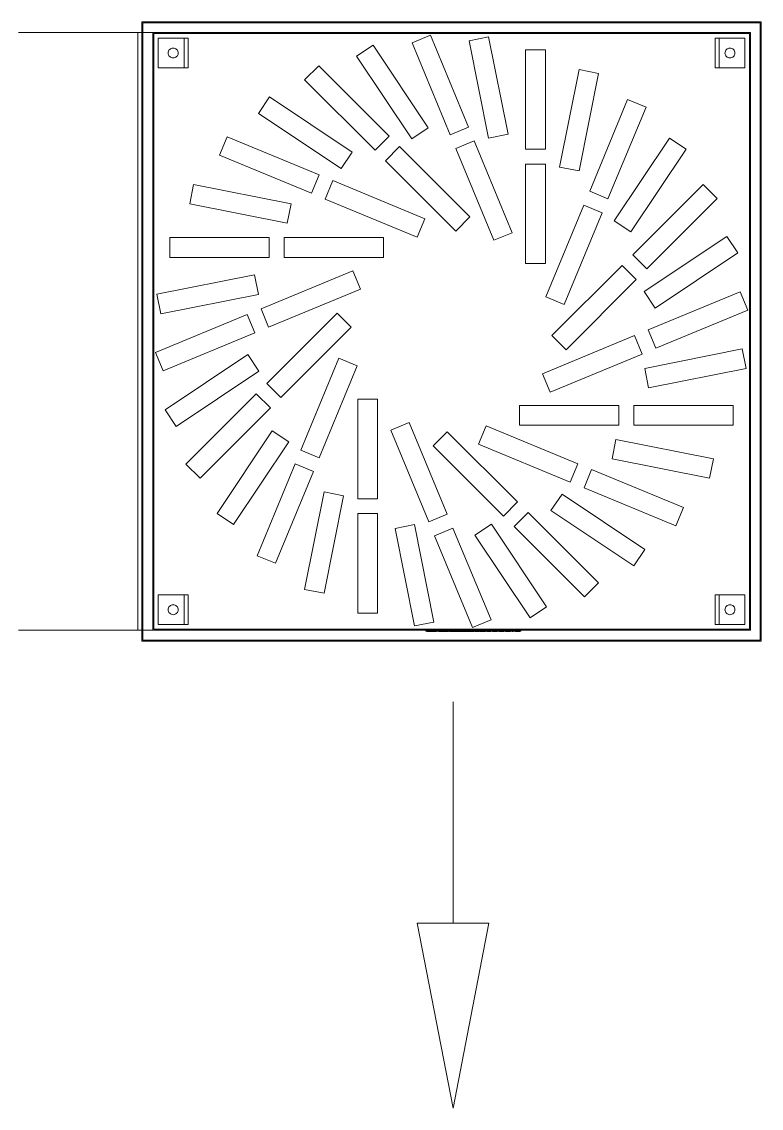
# Model space of a CAD drawing. Header units: inches. Extents: x -772 to 6765, y -813 to 4093.
# Drawn here: x 2272.5 to 2346.9, y 1522.2 to 1631.5 of the extents above; entities that cross this region are included whole.
import ezdxf

# ---------------------------------------------------------------- set-up
doc = ezdxf.new("R2010")
doc.units = ezdxf.units.IN
doc.header["$MEASUREMENT"] = 0
for name, color, linetype, lineweight in [('MTY-EMIS-KANALI', 150, 'Continuous', 0), ('STM-U-MENFEZ', 2, 'Continuous', 0), ('VDI3805_Objects', 7, 'Continuous', 0)]:
    doc.layers.add(name, color=color, linetype=linetype, lineweight=lineweight)

# ---------------------------------------------------------------- blocks, each defined once
blk = doc.blocks.new('150_970_03')
at = {"layer": 'VDI3805_Objects', "color": 7}
for p, q in [((-0.0696, 0.3005), (-0.0696, 0.3015)), ((-0.0696, 0.3015), (0.026, 0.3015)), ((0.026, 0.3005), (-0.0696, 0.3005)), ((0.026, 0.3005), (0.026, 0.3015))]:
    blk.add_line(p, q, dxfattribs=at)
at = {"layer": 'VDI3805_Objects', "color": 38}
for p, q in [((-0.0672, 0.3018), (-0.0688, 0.3018)), ((-0.0688, 0.3018), (-0.0688, 0.3006)), ((-0.0688, 0.3018), (-0.0666, 0.3018)), ((-0.0688, 0.3006), (-0.0672, 0.3006)), ((-0.0666, 0.3006), (-0.0688, 0.3006)), ((-0.0653, 0.3018), (-0.0672, 0.3018)), ((-0.0672, 0.3018), (-0.0672, 0.3006)), ((-0.0672, 0.3006), (-0.0653, 0.3006)), ((-0.0666, 0.3018), (-0.0666, 0.3006)), ((-0.065, 0.3018), (-0.0653, 0.3018)), ((-0.0653, 0.3018), (-0.0653, 0.3006)), ((-0.0653, 0.3006), (-0.065, 0.3006)), ((-0.065, 0.3018), (-0.0638, 0.3018)), ((-0.065, 0.3018), (-0.065, 0.3006)), ((-0.0638, 0.3006), (-0.065, 0.3006)), ((-0.0638, 0.3018), (-0.0638, 0.3006)), ((-0.0609, 0.3018), (-0.0621, 0.3018)), ((-0.0621, 0.3006), (-0.0621, 0.3018)), ((-0.0609, 0.3006), (-0.0621, 0.3006)), ((-0.0609, 0.3006), (-0.0609, 0.3018)), ((-0.0583, 0.3018), (-0.0594, 0.3018)), ((-0.0594, 0.3018), (-0.0594, 0.3006)), ((-0.0594, 0.3018), (-0.0583, 0.3018)), ((-0.0594, 0.3006), (-0.0583, 0.3006)), ((-0.0583, 0.3006), (-0.0594, 0.3006)), ((-0.0553, 0.3018), (-0.0583, 0.3018)), ((-0.0583, 0.3018), (-0.0583, 0.3006)), ((-0.0583, 0.3018), (-0.0583, 0.3006)), ((-0.0583, 0.3018), (-0.0553, 0.3018)), ((-0.0583, 0.3006), (-0.0553, 0.3006)), ((-0.0553, 0.3006), (-0.0583, 0.3006)), ((-0.0541, 0.3018), (-0.0553, 0.3018)), ((-0.0553, 0.3018), (-0.0553, 0.3006)), ((-0.0553, 0.3018), (-0.0553, 0.3006)), ((-0.0553, 0.3018), (-0.0541, 0.3018)), ((-0.0553, 0.3006), (-0.0541, 0.3006)), ((-0.0541, 0.3006), (-0.0553, 0.3006)), ((-0.0541, 0.3018), (-0.0541, 0.3006)), ((-0.0513, 0.3018), (-0.0525, 0.3018)), ((-0.0525, 0.3018), (-0.0525, 0.3006)), ((-0.0525, 0.3006), (-0.0513, 0.3006)), ((-0.0486, 0.3018), (-0.0513, 0.3018)), ((-0.0513, 0.3018), (-0.0513, 0.3006)), ((-0.0513, 0.3006), (-0.0486, 0.3006)), ((-0.0486, 0.3018), (-0.0475, 0.3018)), ((-0.0486, 0.3018), (-0.0486, 0.3006)), ((-0.0475, 0.3006), (-0.0486, 0.3006)), ((-0.0475, 0.3018), (-0.0475, 0.3006)), ((-0.0459, 0.3018), (-0.0456, 0.3018)), ((-0.0456, 0.3018), (-0.0459, 0.3018)), ((-0.0459, 0.3018), (-0.0459, 0.3006)), ((-0.0459, 0.3018), (-0.0459, 0.3018)), ((-0.0459, 0.3018), (-0.0459, 0.3006)), ((-0.0459, 0.3018), (-0.0454, 0.3018)), ((-0.0454, 0.3018), (-0.0459, 0.3018)), ((-0.0459, 0.3018), (-0.0459, 0.3006)), ((-0.0459, 0.3018), (-0.0459, 0.3018)), ((-0.0456, 0.3006), (-0.0459, 0.3006)), ((-0.0459, 0.3006), (-0.0456, 0.3006)), ((-0.0459, 0.3006), (-0.0459, 0.3006)), ((-0.0454, 0.3006), (-0.0459, 0.3006)), ((-0.0459, 0.3006), (-0.0454, 0.3006)), ((-0.0459, 0.3006), (-0.0459, 0.3006)), ((-0.0456, 0.3018), (-0.0456, 0.3006)), ((-0.0456, 0.3018), (-0.0453, 0.3018)), ((-0.0453, 0.3018), (-0.0456, 0.3018)), ((-0.0456, 0.3018), (-0.0456, 0.3006)), ((-0.0453, 0.3006), (-0.0456, 0.3006)), ((-0.0456, 0.3006), (-0.0453, 0.3006)), ((-0.0454, 0.3018), (-0.0454, 0.3006)), ((-0.0454, 0.3018), (-0.0448, 0.3018)), ((-0.0448, 0.3018), (-0.0454, 0.3018)), ((-0.0454, 0.3018), (-0.0454, 0.3006)), ((-0.0448, 0.3006), (-0.0454, 0.3006)), ((-0.0454, 0.3006), (-0.0448, 0.3006)), ((-0.0453, 0.3018), (-0.0453, 0.3006)), ((-0.0453, 0.3018), (-0.045, 0.3018)), ((-0.045, 0.3018), (-0.0453, 0.3018)), ((-0.0453, 0.3018), (-0.0453, 0.3006)), ((-0.045, 0.3006), (-0.0453, 0.3006)), ((-0.0453, 0.3006), (-0.045, 0.3006)), ((-0.045, 0.3018), (-0.045, 0.3006)), ((-0.045, 0.3018), (-0.0447, 0.3018)), ((-0.0446, 0.3018), (-0.045, 0.3018)), ((-0.045, 0.3018), (-0.045, 0.3006)), ((-0.0447, 0.3006), (-0.045, 0.3006)), ((-0.045, 0.3006), (-0.0446, 0.3006)), ((-0.0448, 0.3018), (-0.0448, 0.3006)), ((-0.0448, 0.3018), (-0.0441, 0.3018)), ((-0.0441, 0.3018), (-0.0448, 0.3018)), ((-0.0448, 0.3018), (-0.0448, 0.3006)), ((-0.0441, 0.3006), (-0.0448, 0.3006)), ((-0.0448, 0.3006), (-0.0441, 0.3006)), ((-0.0447, 0.3018), (-0.0447, 0.3006)), ((-0.0447, 0.3018), (-0.0443, 0.3018)), ((-0.0443, 0.3006), (-0.0447, 0.3006)), ((-0.0443, 0.3018), (-0.0446, 0.3018)), ((-0.0446, 0.3018), (-0.0446, 0.3006)), ((-0.0446, 0.3006), (-0.0443, 0.3006)), ((-0.0443, 0.3018), (-0.0443, 0.3006)), ((-0.0443, 0.3018), (-0.0439, 0.3018)), ((-0.0439, 0.3018), (-0.0443, 0.3018)), ((-0.0443, 0.3018), (-0.0443, 0.3006)), ((-0.0439, 0.3006), (-0.0443, 0.3006)), ((-0.0443, 0.3006), (-0.0439, 0.3006)), ((-0.0441, 0.3018), (-0.0441, 0.3006)), ((-0.0441, 0.3018), (-0.0435, 0.3018)), ((-0.0435, 0.3018), (-0.0441, 0.3018)), ((-0.0441, 0.3018), (-0.0441, 0.3006)), ((-0.0435, 0.3006), (-0.0441, 0.3006)), ((-0.0441, 0.3006), (-0.0435, 0.3006)), ((-0.0439, 0.3018), (-0.0439, 0.3006)), ((-0.0439, 0.3018), (-0.0436, 0.3018)), ((-0.0435, 0.3018), (-0.0439, 0.3018)), ((-0.0439, 0.3018), (-0.0439, 0.3006)), ((-0.0436, 0.3006), (-0.0439, 0.3006)), ((-0.0439, 0.3006), (-0.0435, 0.3006)), ((-0.0436, 0.3018), (-0.0436, 0.3006)), ((-0.0436, 0.3018), (-0.0432, 0.3018)), ((-0.0432, 0.3006), (-0.0436, 0.3006)), ((-0.0432, 0.3018), (-0.0435, 0.3018)), ((-0.0435, 0.3018), (-0.0435, 0.3006)), ((-0.0435, 0.3018), (-0.0435, 0.3006)), ((-0.0435, 0.3018), (-0.0429, 0.3018)), ((-0.0429, 0.3018), (-0.0435, 0.3018)), ((-0.0435, 0.3018), (-0.0435, 0.3006)), ((-0.0435, 0.3006), (-0.0432, 0.3006)), ((-0.0429, 0.3006), (-0.0435, 0.3006)), ((-0.0435, 0.3006), (-0.0429, 0.3006)), ((-0.0432, 0.3018), (-0.0432, 0.3006)), ((-0.0432, 0.3018), (-0.0429, 0.3018)), ((-0.0429, 0.3018), (-0.0432, 0.3018)), ((-0.0432, 0.3018), (-0.0432, 0.3006)), ((-0.0429, 0.3006), (-0.0432, 0.3006)), ((-0.0432, 0.3006), (-0.0429, 0.3006)), ((-0.0429, 0.3018), (-0.0429, 0.3006)), ((-0.0429, 0.3018), (-0.0427, 0.3018)), ((-0.0427, 0.3018), (-0.0429, 0.3018)), ((-0.0429, 0.3018), (-0.0429, 0.3006)), ((-0.0429, 0.3018), (-0.0429, 0.3006)), ((-0.0429, 0.3018), (-0.0424, 0.3018)), ((-0.0424, 0.3018), (-0.0429, 0.3018)), ((-0.0429, 0.3018), (-0.0429, 0.3006)), ((-0.0427, 0.3006), (-0.0429, 0.3006)), ((-0.0429, 0.3006), (-0.0427, 0.3006)), ((-0.0424, 0.3006), (-0.0429, 0.3006)), ((-0.0429, 0.3006), (-0.0424, 0.3006)), ((-0.0427, 0.3018), (-0.0427, 0.3006)), ((-0.0427, 0.3018), (-0.0425, 0.3018)), ((-0.0425, 0.3018), (-0.0427, 0.3018)), ((-0.0427, 0.3018), (-0.0427, 0.3006)), ((-0.0425, 0.3006), (-0.0427, 0.3006)), ((-0.0427, 0.3006), (-0.0425, 0.3006)), ((-0.0425, 0.3018), (-0.0425, 0.3006)), ((-0.0425, 0.3018), (-0.0424, 0.3018)), ((-0.0424, 0.3018), (-0.0425, 0.3018)), ((-0.0425, 0.3018), (-0.0425, 0.3006)), ((-0.0424, 0.3006), (-0.0425, 0.3006)), ((-0.0425, 0.3006), (-0.0424, 0.3006)), ((-0.0424, 0.3018), (-0.0424, 0.3006)), ((-0.0424, 0.3018), (-0.0424, 0.3018)), ((-0.0424, 0.3018), (-0.0424, 0.3006)), ((-0.0424, 0.3018), (-0.0424, 0.3018)), ((-0.0424, 0.3018), (-0.0424, 0.3006)), ((-0.0424, 0.3018), (-0.0424, 0.3006)), ((-0.0424, 0.3018), (-0.0419, 0.3018)), ((-0.0419, 0.3018), (-0.0424, 0.3018)), ((-0.0424, 0.3018), (-0.0424, 0.3006)), ((-0.0424, 0.3006), (-0.0424, 0.3006)), ((-0.0424, 0.3006), (-0.0424, 0.3006)), ((-0.0419, 0.3006), (-0.0424, 0.3006)), ((-0.0424, 0.3006), (-0.0419, 0.3006)), ((-0.0419, 0.3018), (-0.0419, 0.3006)), ((-0.0419, 0.3018), (-0.0415, 0.3018)), ((-0.0415, 0.3018), (-0.0419, 0.3018)), ((-0.0419, 0.3018), (-0.0419, 0.3006)), ((-0.0415, 0.3006), (-0.0419, 0.3006)), ((-0.0419, 0.3006), (-0.0415, 0.3006)), ((-0.0415, 0.3018), (-0.0415, 0.3006)), ((-0.0415, 0.3018), (-0.0412, 0.3018)), ((-0.0412, 0.3006), (-0.0415, 0.3006)), ((-0.0412, 0.3018), (-0.0412, 0.3006)), ((-0.0412, 0.3018), (-0.0411, 0.3018)), ((-0.0411, 0.3006), (-0.0412, 0.3006)), ((-0.0411, 0.3018), (-0.0411, 0.3006)), ((-0.0411, 0.3018), (-0.041, 0.3018)), ((-0.041, 0.3006), (-0.0411, 0.3006)), ((-0.041, 0.3018), (-0.041, 0.3006)), ((-0.0394, 0.3018), (-0.0356, 0.3018)), ((-0.0394, 0.3018), (-0.0394, 0.3006)), ((-0.0394, 0.3018), (-0.0367, 0.3018)), ((-0.0356, 0.3006), (-0.0394, 0.3006)), ((-0.0367, 0.3006), (-0.0394, 0.3006)), ((-0.0367, 0.3018), (-0.0367, 0.3006)), ((-0.0356, 0.3018), (-0.0356, 0.3006)), ((-0.0289, 0.3018), (-0.0341, 0.3018)), ((-0.0341, 0.3018), (-0.0341, 0.3006)), ((-0.0341, 0.3018), (-0.0321, 0.3018)), ((-0.0341, 0.3006), (-0.0289, 0.3006)), ((-0.0321, 0.3006), (-0.0341, 0.3006)), ((-0.0321, 0.3018), (-0.0321, 0.3006)), ((-0.0321, 0.3018), (-0.0309, 0.3018)), ((-0.0309, 0.3006), (-0.0321, 0.3006)), ((-0.0309, 0.3018), (-0.0309, 0.3006)), ((-0.0309, 0.3018), (-0.0289, 0.3018)), ((-0.0289, 0.3006), (-0.0309, 0.3006)), ((-0.0289, 0.3018), (-0.0289, 0.3006)), ((-0.0281, 0.3018), (-0.0279, 0.3018)), ((-0.0281, 0.3018), (-0.0281, 0.3006)), ((-0.0281, 0.3018), (-0.0281, 0.3018)), ((-0.0281, 0.3018), (-0.0281, 0.3006)), ((-0.0279, 0.3006), (-0.0281, 0.3006)), ((-0.0281, 0.3006), (-0.0281, 0.3006)), ((-0.0279, 0.3018), (-0.0279, 0.3006)), ((-0.0279, 0.3018), (-0.0277, 0.3018)), ((-0.0277, 0.3006), (-0.0279, 0.3006)), ((-0.0278, 0.3006), (-0.0278, 0.3018)), ((-0.0278, 0.3018), (-0.0277, 0.3018)), ((-0.0277, 0.3006), (-0.0278, 0.3006)), ((-0.0277, 0.3006), (-0.0277, 0.3018)), ((-0.0277, 0.3018), (-0.0276, 0.3018)), ((-0.0277, 0.3018), (-0.0277, 0.3006)), ((-0.0277, 0.3018), (-0.0274, 0.3018)), ((-0.0276, 0.3006), (-0.0277, 0.3006)), ((-0.0274, 0.3006), (-0.0277, 0.3006)), ((-0.0276, 0.3006), (-0.0276, 0.3018)), ((-0.0276, 0.3018), (-0.0274, 0.3018)), ((-0.0274, 0.3006), (-0.0276, 0.3006)), ((-0.0274, 0.3006), (-0.0274, 0.3018)), ((-0.0274, 0.3018), (-0.0272, 0.3018)), ((-0.0274, 0.3018), (-0.0274, 0.3006)), ((-0.0274, 0.3018), (-0.0271, 0.3018)), ((-0.0272, 0.3006), (-0.0274, 0.3006)), ((-0.0271, 0.3006), (-0.0274, 0.3006)), ((-0.0272, 0.3006), (-0.0272, 0.3018)), ((-0.0272, 0.3018), (-0.0269, 0.3018)), ((-0.0269, 0.3006), (-0.0272, 0.3006)), ((-0.0271, 0.3018), (-0.0271, 0.3006)), ((-0.0271, 0.3018), (-0.0267, 0.3018)), ((-0.0267, 0.3006), (-0.0271, 0.3006)), ((-0.0269, 0.3006), (-0.0269, 0.3018)), ((-0.0269, 0.3018), (-0.0266, 0.3018)), ((-0.0263, 0.3018), (-0.0269, 0.3018)), ((-0.0269, 0.3018), (-0.0269, 0.3006)), ((-0.0269, 0.3018), (-0.0265, 0.3018)), ((-0.0268, 0.3018), (-0.0269, 0.3018)), ((-0.0269, 0.3018), (-0.0269, 0.3018)), ((-0.0269, 0.3018), (-0.0269, 0.3018)), ((-0.0269, 0.3018), (-0.0269, 0.3018)), ((-0.0269, 0.3018), (-0.0269, 0.3018)), ((-0.0269, 0.3018), (-0.0268, 0.3018)), ((-0.0269, 0.3018), (-0.0269, 0.3006)), ((-0.0269, 0.3018), (-0.0269, 0.3006)), ((-0.0269, 0.3018), (-0.0269, 0.3006)), ((-0.0269, 0.3018), (-0.0269, 0.3006)), ((-0.0269, 0.3018), (-0.0269, 0.3006)), ((-0.0266, 0.3006), (-0.0269, 0.3006)), ((-0.0269, 0.3006), (-0.0263, 0.3006)), ((-0.0265, 0.3006), (-0.0269, 0.3006)), ((-0.0268, 0.3006), (-0.0269, 0.3006)), ((-0.0269, 0.3006), (-0.0269, 0.3006)), ((-0.0269, 0.3006), (-0.0269, 0.3006)), ((-0.0269, 0.3006), (-0.0269, 0.3006)), ((-0.0269, 0.3006), (-0.0269, 0.3006)), ((-0.0269, 0.3006), (-0.0269, 0.3006)), ((-0.0268, 0.3006), (-0.0269, 0.3006)), ((-0.0267, 0.3018), (-0.0268, 0.3018)), ((-0.0268, 0.3018), (-0.0268, 0.3006)), ((-0.0267, 0.3018), (-0.0268, 0.3018)), ((-0.0268, 0.3018), (-0.0268, 0.3006)), ((-0.0268, 0.3006), (-0.0267, 0.3006)), ((-0.0267, 0.3006), (-0.0268, 0.3006)), ((-0.0267, 0.3018), (-0.0267, 0.3006)), ((-0.0267, 0.3018), (-0.0263, 0.3018)), ((-0.0266, 0.3018), (-0.0267, 0.3018)), ((-0.0267, 0.3018), (-0.0267, 0.3006)), ((-0.0266, 0.3018), (-0.0267, 0.3018)), ((-0.0267, 0.3018), (-0.0267, 0.3006)), ((-0.0263, 0.3006), (-0.0267, 0.3006)), ((-0.0267, 0.3006), (-0.0266, 0.3006)), ((-0.0266, 0.3006), (-0.0267, 0.3006)), ((-0.0266, 0.3006), (-0.0266, 0.3018)), ((-0.0266, 0.3018), (-0.0262, 0.3018)), ((-0.0265, 0.3018), (-0.0266, 0.3018)), ((-0.0266, 0.3018), (-0.0266, 0.3006)), ((-0.0264, 0.3018), (-0.0266, 0.3018)), ((-0.0266, 0.3018), (-0.0266, 0.3006)), ((-0.0262, 0.3006), (-0.0266, 0.3006)), ((-0.0266, 0.3006), (-0.0265, 0.3006)), ((-0.0264, 0.3006), (-0.0266, 0.3006)), ((-0.0264, 0.3018), (-0.0265, 0.3018)), ((-0.0265, 0.3018), (-0.0265, 0.3006)), ((-0.0265, 0.3018), (-0.0265, 0.3006)), ((-0.0265, 0.3018), (-0.0258, 0.3018)), ((-0.0265, 0.3006), (-0.0265, 0.3018)), ((-0.0265, 0.3018), (-0.0264, 0.3018)), ((-0.0265, 0.3006), (-0.0265, 0.3018)), ((-0.0265, 0.3018), (-0.0265, 0.3018)), ((-0.0265, 0.3006), (-0.0265, 0.3018)), ((-0.0265, 0.3018), (-0.0265, 0.3018)), ((-0.0265, 0.3006), (-0.0265, 0.3018)), ((-0.0265, 0.3018), (-0.0265, 0.3018)), ((-0.0265, 0.3006), (-0.0264, 0.3006)), ((-0.0258, 0.3006), (-0.0265, 0.3006)), ((-0.0264, 0.3006), (-0.0265, 0.3006)), ((-0.0265, 0.3006), (-0.0265, 0.3006)), ((-0.0265, 0.3006), (-0.0265, 0.3006)), ((-0.0265, 0.3006), (-0.0265, 0.3006)), ((-0.0262, 0.3018), (-0.0264, 0.3018)), ((-0.0264, 0.3018), (-0.0264, 0.3006)), ((-0.0263, 0.3018), (-0.0264, 0.3018)), ((-0.0264, 0.3018), (-0.0264, 0.3006)), ((-0.0264, 0.3006), (-0.0264, 0.3018)), ((-0.0264, 0.3018), (-0.0263, 0.3018)), ((-0.0264, 0.3006), (-0.0264, 0.3018)), ((-0.0264, 0.3018), (-0.0264, 0.3018)), ((-0.0264, 0.3006), (-0.0262, 0.3006)), ((-0.0263, 0.3006), (-0.0264, 0.3006)), ((-0.0263, 0.3006), (-0.0264, 0.3006)), ((-0.0264, 0.3006), (-0.0264, 0.3006)), ((-0.0263, 0.3018), (-0.0263, 0.3006)), ((-0.0263, 0.3018), (-0.0258, 0.3018)), ((-0.0263, 0.3018), (-0.0263, 0.3006)), ((-0.0263, 0.3006), (-0.0263, 0.3018)), ((-0.0263, 0.3018), (-0.0263, 0.3018)), ((-0.0263, 0.3006), (-0.0263, 0.3018)), ((-0.0262, 0.3018), (-0.0263, 0.3018)), ((-0.0258, 0.3006), (-0.0263, 0.3006)), ((-0.0263, 0.3006), (-0.0263, 0.3006)), ((-0.0263, 0.3006), (-0.0262, 0.3006)), ((-0.0262, 0.3006), (-0.0262, 0.3018)), ((-0.0262, 0.3018), (-0.0258, 0.3018)), ((-0.0249, 0.3018), (-0.0262, 0.3018)), ((-0.0262, 0.3018), (-0.0262, 0.3006)), ((-0.0253, 0.3018), (-0.0262, 0.3018)), ((-0.0258, 0.3006), (-0.0262, 0.3006)), ((-0.0262, 0.3006), (-0.0249, 0.3006)), ((-0.0262, 0.3006), (-0.0253, 0.3006)), ((-0.0258, 0.3006), (-0.0258, 0.3018)), ((-0.0258, 0.3018), (-0.0254, 0.3018)), ((-0.0258, 0.3018), (-0.0254, 0.3018)), ((-0.0258, 0.3018), (-0.0258, 0.3006)), ((-0.0258, 0.3018), (-0.0253, 0.3018)), ((-0.0254, 0.3006), (-0.0258, 0.3006)), ((-0.0254, 0.3006), (-0.0258, 0.3006)), ((-0.0253, 0.3006), (-0.0258, 0.3006)), ((-0.0254, 0.3006), (-0.0254, 0.3018)), ((-0.0254, 0.3018), (-0.0251, 0.3018)), ((-0.0249, 0.3018), (-0.0254, 0.3018)), ((-0.0254, 0.3018), (-0.0254, 0.3006)), ((-0.0251, 0.3006), (-0.0254, 0.3006)), ((-0.0254, 0.3006), (-0.0249, 0.3006)), ((-0.0253, 0.3018), (-0.0253, 0.3006)), ((-0.0253, 0.3018), (-0.0249, 0.3018)), ((-0.0249, 0.3006), (-0.0253, 0.3006)), ((-0.0251, 0.3006), (-0.0251, 0.3018)), ((-0.0251, 0.3018), (-0.0247, 0.3018)), ((-0.0247, 0.3006), (-0.0251, 0.3006)), ((-0.0245, 0.3018), (-0.0249, 0.3018)), ((-0.0249, 0.3018), (-0.0249, 0.3006)), ((-0.0249, 0.3018), (-0.0249, 0.3006)), ((-0.0249, 0.3006), (-0.0245, 0.3006)), ((-0.0247, 0.3006), (-0.0247, 0.3018)), ((-0.0247, 0.3018), (-0.0244, 0.3018)), ((-0.0244, 0.3006), (-0.0247, 0.3006)), ((-0.0242, 0.3018), (-0.0245, 0.3018)), ((-0.0245, 0.3018), (-0.0245, 0.3006)), ((-0.0245, 0.3006), (-0.0242, 0.3006)), ((-0.0244, 0.3006), (-0.0244, 0.3018)), ((-0.0244, 0.3018), (-0.0242, 0.3018)), ((-0.0242, 0.3006), (-0.0244, 0.3006)), ((-0.0242, 0.3006), (-0.0242, 0.3018)), ((-0.0242, 0.3018), (-0.024, 0.3018)), ((-0.0239, 0.3018), (-0.0242, 0.3018)), ((-0.0242, 0.3018), (-0.0242, 0.3006)), ((-0.024, 0.3006), (-0.0242, 0.3006)), ((-0.0242, 0.3006), (-0.0239, 0.3006)), ((-0.024, 0.3006), (-0.024, 0.3018)), ((-0.024, 0.3018), (-0.0239, 0.3018)), ((-0.0239, 0.3006), (-0.024, 0.3006)), ((-0.0239, 0.3018), (-0.0237, 0.3018)), ((-0.0239, 0.3006), (-0.0239, 0.3018)), ((-0.0239, 0.3006), (-0.0239, 0.3018)), ((-0.0239, 0.3018), (-0.0239, 0.3018)), ((-0.0239, 0.3018), (-0.0239, 0.3006)), ((-0.0237, 0.3006), (-0.0239, 0.3006)), ((-0.0239, 0.3006), (-0.0239, 0.3006)), ((-0.0237, 0.3018), (-0.0237, 0.3006)), ((-0.0237, 0.3018), (-0.0236, 0.3018)), ((-0.0236, 0.3006), (-0.0237, 0.3006)), ((-0.0236, 0.3018), (-0.0236, 0.3006)), ((-0.0236, 0.3018), (-0.0235, 0.3018)), ((-0.0235, 0.3006), (-0.0236, 0.3006)), ((-0.0235, 0.3018), (-0.0235, 0.3006)), ((-0.022, 0.3018), (-0.0224, 0.3018)), ((-0.0224, 0.3018), (-0.0224, 0.3006)), ((-0.0224, 0.3018), (-0.0193, 0.3018)), ((-0.0224, 0.3006), (-0.022, 0.3006)), ((-0.0193, 0.3006), (-0.0224, 0.3006)), ((-0.0189, 0.3018), (-0.022, 0.3018)), ((-0.022, 0.3018), (-0.022, 0.3006)), ((-0.022, 0.3006), (-0.0189, 0.3006)), ((-0.0188, 0.3018), (-0.0219, 0.3018)), ((-0.0219, 0.3018), (-0.0219, 0.3006)), ((-0.0219, 0.3018), (-0.0135, 0.3018)), ((-0.0219, 0.3006), (-0.0188, 0.3006)), ((-0.0135, 0.3006), (-0.0219, 0.3006)), ((-0.0212, 0.3018), (-0.0215, 0.3018)), ((-0.0215, 0.3018), (-0.0215, 0.3006)), ((-0.0215, 0.3018), (-0.0184, 0.3018)), ((-0.0215, 0.3006), (-0.0212, 0.3006)), ((-0.0184, 0.3006), (-0.0215, 0.3006)), ((-0.0181, 0.3018), (-0.0212, 0.3018)), ((-0.0212, 0.3018), (-0.0212, 0.3006)), ((-0.0212, 0.3006), (-0.0181, 0.3006)), ((-0.0203, 0.3018), (-0.0207, 0.3018)), ((-0.0207, 0.3018), (-0.0207, 0.3006)), ((-0.0207, 0.3018), (-0.0176, 0.3018)), ((-0.0207, 0.3006), (-0.0203, 0.3006)), ((-0.0176, 0.3006), (-0.0207, 0.3006)), ((-0.0172, 0.3018), (-0.0203, 0.3018)), ((-0.0203, 0.3018), (-0.0203, 0.3006)), ((-0.0203, 0.3006), (-0.0172, 0.3006)), ((-0.0195, 0.3018), (-0.0198, 0.3018)), ((-0.0198, 0.3018), (-0.0198, 0.3006)), ((-0.0198, 0.3018), (-0.0167, 0.3018)), ((-0.0198, 0.3006), (-0.0195, 0.3006)), ((-0.0167, 0.3006), (-0.0198, 0.3006)), ((-0.0171, 0.3018), (-0.0195, 0.3018)), ((-0.0195, 0.3018), (-0.0195, 0.3006)), ((-0.0195, 0.3006), (-0.0171, 0.3006)), ((-0.0193, 0.3018), (-0.0193, 0.3006)), ((-0.0193, 0.3018), (-0.0189, 0.3018)), ((-0.0189, 0.3006), (-0.0193, 0.3006)), ((-0.0186, 0.3018), (-0.019, 0.3018)), ((-0.019, 0.3018), (-0.019, 0.3006)), ((-0.019, 0.3018), (-0.0176, 0.3018)), ((-0.019, 0.3006), (-0.0186, 0.3006)), ((-0.0176, 0.3006), (-0.019, 0.3006)), ((-0.0189, 0.3018), (-0.0189, 0.3006)), ((-0.0104, 0.3018), (-0.0188, 0.3018)), ((-0.0188, 0.3018), (-0.0188, 0.3006)), ((-0.0188, 0.3006), (-0.0104, 0.3006)), ((-0.0179, 0.3018), (-0.0186, 0.3018)), ((-0.0186, 0.3018), (-0.0186, 0.3006)), ((-0.0186, 0.3006), (-0.0179, 0.3006)), ((-0.0184, 0.3018), (-0.0184, 0.3006)), ((-0.0184, 0.3018), (-0.0181, 0.3018)), ((-0.0181, 0.3006), (-0.0184, 0.3006)), ((-0.0181, 0.3018), (-0.0181, 0.3006)), ((-0.0176, 0.3018), (-0.0179, 0.3018)), ((-0.0179, 0.3018), (-0.0179, 0.3006)), ((-0.0179, 0.3006), (-0.0176, 0.3006)), ((-0.0176, 0.3018), (-0.0176, 0.3006)), ((-0.0176, 0.3018), (-0.0172, 0.3018)), ((-0.0176, 0.3018), (-0.0176, 0.3006)), ((-0.0172, 0.3006), (-0.0176, 0.3006)), ((-0.0172, 0.3018), (-0.0172, 0.3006)), ((-0.0167, 0.3018), (-0.0171, 0.3018)), ((-0.0171, 0.3018), (-0.0171, 0.3006)), ((-0.0171, 0.3006), (-0.0167, 0.3006)), ((-0.0167, 0.3018), (-0.0167, 0.3006)), ((-0.016, 0.3018), (-0.0129, 0.3018)), ((-0.0157, 0.3018), (-0.016, 0.3018)), ((-0.016, 0.3018), (-0.016, 0.3006)), ((-0.0129, 0.3006), (-0.016, 0.3006)), ((-0.016, 0.3006), (-0.0157, 0.3006)), ((-0.0134, 0.3018), (-0.0157, 0.3018)), ((-0.0157, 0.3018), (-0.0157, 0.3006)), ((-0.0157, 0.3018), (-0.0154, 0.3018)), ((-0.0126, 0.3018), (-0.0157, 0.3018)), ((-0.0157, 0.3018), (-0.0157, 0.3006)), ((-0.0157, 0.3006), (-0.0134, 0.3006)), ((-0.0154, 0.3006), (-0.0157, 0.3006)), ((-0.0157, 0.3006), (-0.0126, 0.3006)), ((-0.0154, 0.3018), (-0.0138, 0.3018)), ((-0.0154, 0.3018), (-0.0154, 0.3006)), ((-0.0138, 0.3006), (-0.0154, 0.3006)), ((-0.0152, 0.3018), (-0.0121, 0.3018)), ((-0.0148, 0.3018), (-0.0152, 0.3018)), ((-0.0152, 0.3018), (-0.0152, 0.3006)), ((-0.0121, 0.3006), (-0.0152, 0.3006)), ((-0.0152, 0.3006), (-0.0148, 0.3006)), ((-0.0143, 0.3018), (-0.0149, 0.3018)), ((-0.0149, 0.3018), (-0.0149, 0.3006)), ((-0.0149, 0.3018), (-0.0146, 0.3018)), ((-0.0149, 0.3006), (-0.0143, 0.3006)), ((-0.0146, 0.3006), (-0.0149, 0.3006)), ((-0.0117, 0.3018), (-0.0148, 0.3018)), ((-0.0148, 0.3018), (-0.0148, 0.3006)), ((-0.0148, 0.3006), (-0.0117, 0.3006)), ((-0.0146, 0.3018), (-0.0146, 0.3006)), ((-0.0146, 0.3018), (-0.0143, 0.3018)), ((-0.0143, 0.3006), (-0.0146, 0.3006)), ((-0.0143, 0.3018), (-0.0143, 0.3006)), ((-0.0143, 0.3018), (-0.0112, 0.3018)), ((-0.014, 0.3018), (-0.0143, 0.3018)), ((-0.0143, 0.3018), (-0.0143, 0.3006)), ((-0.0112, 0.3006), (-0.0143, 0.3006)), ((-0.0143, 0.3006), (-0.014, 0.3006)), ((-0.0109, 0.3018), (-0.014, 0.3018)), ((-0.014, 0.3018), (-0.014, 0.3006)), ((-0.014, 0.3006), (-0.0109, 0.3006)), ((-0.0138, 0.3018), (-0.0138, 0.3006)), ((-0.0138, 0.3018), (-0.0134, 0.3018)), ((-0.0134, 0.3006), (-0.0138, 0.3006)), ((-0.0135, 0.3018), (-0.0104, 0.3018)), ((-0.0135, 0.3018), (-0.0135, 0.3006)), ((-0.0104, 0.3006), (-0.0135, 0.3006)), ((-0.0134, 0.3018), (-0.0134, 0.3006)), ((-0.0129, 0.3018), (-0.0129, 0.3006)), ((-0.0129, 0.3018), (-0.0126, 0.3018)), ((-0.0126, 0.3006), (-0.0129, 0.3006)), ((-0.0126, 0.3018), (-0.0126, 0.3006)), ((-0.0121, 0.3018), (-0.0121, 0.3006)), ((-0.0121, 0.3018), (-0.0117, 0.3018)), ((-0.0117, 0.3006), (-0.0121, 0.3006)), ((-0.0117, 0.3018), (-0.0117, 0.3006)), ((-0.0112, 0.3018), (-0.0112, 0.3006)), ((-0.0112, 0.3018), (-0.0109, 0.3018)), ((-0.0109, 0.3006), (-0.0112, 0.3006)), ((-0.0109, 0.3018), (-0.0109, 0.3006)), ((-0.0104, 0.3018), (-0.0104, 0.3006)), ((-0.0099, 0.3018), (-0.01, 0.3018)), ((-0.01, 0.3018), (-0.01, 0.3006)), ((-0.0099, 0.3006), (-0.01, 0.3006)), ((-0.0095, 0.3018), (-0.0099, 0.3018)), ((-0.0099, 0.3018), (-0.0099, 0.3006)), ((-0.0099, 0.3006), (-0.0095, 0.3006)), ((-0.009, 0.3018), (-0.0095, 0.3018)), ((-0.0095, 0.3018), (-0.0095, 0.3006)), ((-0.0095, 0.3006), (-0.009, 0.3006)), ((-0.0082, 0.3018), (-0.009, 0.3018)), ((-0.009, 0.3018), (-0.009, 0.3006)), ((-0.009, 0.3006), (-0.0082, 0.3006)), ((-0.0073, 0.3018), (-0.0082, 0.3018)), ((-0.0082, 0.3018), (-0.0082, 0.3006)), ((-0.0082, 0.3006), (-0.0073, 0.3006)), ((-0.0063, 0.3018), (-0.0073, 0.3018)), ((-0.0073, 0.3018), (-0.0073, 0.3006)), ((-0.0072, 0.3018), (-0.0073, 0.3018)), ((-0.0073, 0.3006), (-0.0073, 0.3018)), ((-0.0073, 0.3006), (-0.0063, 0.3006)), ((-0.0073, 0.3006), (-0.0072, 0.3006)), ((-0.0072, 0.3006), (-0.0072, 0.3018)), ((-0.007, 0.3018), (-0.0072, 0.3018)), ((-0.0072, 0.3006), (-0.007, 0.3006)), ((-0.007, 0.3006), (-0.007, 0.3018)), ((-0.0067, 0.3018), (-0.007, 0.3018)), ((-0.007, 0.3006), (-0.0067, 0.3006)), ((-0.0067, 0.3006), (-0.0067, 0.3018)), ((-0.0063, 0.3018), (-0.0067, 0.3018)), ((-0.0067, 0.3006), (-0.0063, 0.3006)), ((-0.0052, 0.3018), (-0.0063, 0.3018)), ((-0.0063, 0.3018), (-0.0063, 0.3006)), ((-0.0063, 0.3006), (-0.0063, 0.3018)), ((-0.0058, 0.3018), (-0.0063, 0.3018)), ((-0.0063, 0.3006), (-0.0052, 0.3006)), ((-0.0063, 0.3006), (-0.0058, 0.3006)), ((-0.0058, 0.3006), (-0.0058, 0.3018)), ((-0.0053, 0.3018), (-0.0058, 0.3018)), ((-0.0058, 0.3006), (-0.0053, 0.3006)), ((-0.0046, 0.3018), (-0.0053, 0.3018)), ((-0.0053, 0.3006), (-0.0053, 0.3018)), ((-0.0053, 0.3006), (-0.0046, 0.3006)), ((-0.004, 0.3018), (-0.0052, 0.3018)), ((-0.0052, 0.3018), (-0.0052, 0.3006)), ((-0.0052, 0.3006), (-0.004, 0.3006)), ((-0.0046, 0.3006), (-0.0046, 0.3018)), ((-0.004, 0.3018), (-0.0046, 0.3018)), ((-0.0046, 0.3006), (-0.004, 0.3006)), ((-0.0028, 0.3018), (-0.004, 0.3018)), ((-0.004, 0.3018), (-0.004, 0.3006)), ((-0.0034, 0.3018), (-0.004, 0.3018)), ((-0.004, 0.3006), (-0.0028, 0.3006)), ((-0.004, 0.3006), (-0.0034, 0.3006)), ((-0.0034, 0.3006), (-0.0034, 0.3018)), ((-0.0027, 0.3018), (-0.0034, 0.3018)), ((-0.0034, 0.3006), (-0.0027, 0.3006)), ((-0.0017, 0.3018), (-0.0028, 0.3018)), ((-0.0028, 0.3018), (-0.0028, 0.3006)), ((-0.0028, 0.3006), (-0.0017, 0.3006)), ((-0.0027, 0.3006), (-0.0027, 0.3018)), ((-0.0022, 0.3018), (-0.0027, 0.3018)), ((-0.0027, 0.3006), (-0.0022, 0.3006)), ((-0.0022, 0.3006), (-0.0022, 0.3018)), ((-0.0017, 0.3018), (-0.0022, 0.3018)), ((-0.0022, 0.3006), (-0.0017, 0.3006)), ((-0.0007, 0.3018), (-0.0017, 0.3018)), ((-0.0017, 0.3018), (-0.0017, 0.3006)), ((-0.0017, 0.3006), (-0.0017, 0.3018)), ((-0.0013, 0.3018), (-0.0017, 0.3018)), ((-0.0007, 0.3006), (-0.0017, 0.3006)), ((-0.0017, 0.3006), (-0.0013, 0.3006)), ((-0.0013, 0.3006), (-0.0013, 0.3018)), ((-0.001, 0.3018), (-0.0013, 0.3018)), ((-0.0013, 0.3006), (-0.001, 0.3006)), ((-0.001, 0.3006), (-0.001, 0.3018)), ((-0.0008, 0.3018), (-0.001, 0.3018)), ((-0.001, 0.3006), (-0.0008, 0.3006)), ((-0.0007, 0.3018), (-0.0008, 0.3018)), ((-0.0008, 0.3006), (-0.0008, 0.3018)), ((-0.0008, 0.3006), (-0.0007, 0.3006)), ((0.0002, 0.3018), (-0.0007, 0.3018)), ((-0.0007, 0.3018), (-0.0007, 0.3006)), ((-0.0007, 0.3006), (-0.0007, 0.3018)), ((0.0002, 0.3006), (-0.0007, 0.3006)), ((0.001, 0.3018), (0.0002, 0.3018)), ((0.0002, 0.3018), (0.0002, 0.3006)), ((0.001, 0.3006), (0.0002, 0.3006)), ((0.0015, 0.3018), (0.001, 0.3018)), ((0.001, 0.3018), (0.001, 0.3006)), ((0.0015, 0.3006), (0.001, 0.3006)), ((0.0019, 0.3018), (0.0015, 0.3018)), ((0.0015, 0.3018), (0.0015, 0.3006)), ((0.0019, 0.3006), (0.0015, 0.3006)), ((0.002, 0.3018), (0.0019, 0.3018)), ((0.0019, 0.3018), (0.0019, 0.3006)), ((0.002, 0.3006), (0.0019, 0.3006)), ((0.002, 0.3018), (0.002, 0.3006)), ((0.0057, 0.3018), (0.0031, 0.3018)), ((0.0031, 0.3018), (0.0031, 0.3006)), ((0.0031, 0.3018), (0.0072, 0.3018)), ((0.0031, 0.3006), (0.0057, 0.3006)), ((0.0072, 0.3006), (0.0031, 0.3006)), ((0.0037, 0.3018), (0.0038, 0.3018)), ((0.0037, 0.3018), (0.0038, 0.3018)), ((0.0037, 0.3018), (0.0037, 0.3006)), ((0.0038, 0.3006), (0.0037, 0.3006)), ((0.0038, 0.3006), (0.0037, 0.3006)), ((0.0038, 0.3018), (0.0038, 0.3006)), ((0.0038, 0.3018), (0.0041, 0.3018)), ((0.0038, 0.3018), (0.004, 0.3018)), ((0.0038, 0.3018), (0.0038, 0.3006)), ((0.0041, 0.3006), (0.0038, 0.3006)), ((0.004, 0.3006), (0.0038, 0.3006)), ((0.004, 0.3018), (0.0045, 0.3018)), ((0.004, 0.3018), (0.004, 0.3006)), ((0.0045, 0.3006), (0.004, 0.3006)), ((0.0041, 0.3018), (0.0041, 0.3006)), ((0.0041, 0.3018), (0.0045, 0.3018)), ((0.0045, 0.3006), (0.0041, 0.3006)), ((0.0045, 0.3018), (0.0045, 0.3006)), ((0.0045, 0.3018), (0.005, 0.3018)), ((0.0045, 0.3018), (0.005, 0.3018)), ((0.0045, 0.3018), (0.0045, 0.3006)), ((0.005, 0.3006), (0.0045, 0.3006)), ((0.005, 0.3006), (0.0045, 0.3006)), ((0.005, 0.3018), (0.005, 0.3006)), ((0.005, 0.3018), (0.0057, 0.3018)), ((0.005, 0.3018), (0.0057, 0.3018)), ((0.005, 0.3018), (0.005, 0.3006)), ((0.0057, 0.3006), (0.005, 0.3006)), ((0.0057, 0.3006), (0.005, 0.3006)), ((0.0064, 0.3018), (0.0057, 0.3018)), ((0.0057, 0.3018), (0.0057, 0.3006)), ((0.0057, 0.3018), (0.0057, 0.3006)), ((0.0057, 0.3006), (0.0064, 0.3006)), ((0.0072, 0.3018), (0.0064, 0.3018)), ((0.0064, 0.3018), (0.0064, 0.3006)), ((0.0064, 0.3006), (0.0072, 0.3006)), ((0.0065, 0.3006), (0.0065, 0.3018)), ((0.0065, 0.3018), (0.0066, 0.3018)), ((0.0065, 0.3006), (0.0065, 0.3018)), ((0.0065, 0.3018), (0.0065, 0.3018)), ((0.0066, 0.3006), (0.0065, 0.3006)), ((0.0065, 0.3006), (0.0065, 0.3006)), ((0.0066, 0.3006), (0.0066, 0.3018)), ((0.0066, 0.3018), (0.0068, 0.3018)), ((0.0068, 0.3006), (0.0066, 0.3006)), ((0.007, 0.3018), (0.0068, 0.3018)), ((0.0068, 0.3006), (0.0068, 0.3018)), ((0.0068, 0.3006), (0.007, 0.3006)), ((0.007, 0.3006), (0.007, 0.3018)), ((0.0072, 0.3018), (0.007, 0.3018)), ((0.007, 0.3006), (0.0072, 0.3006)), ((0.0081, 0.3018), (0.0072, 0.3018)), ((0.0072, 0.3018), (0.0072, 0.3006)), ((0.0072, 0.3018), (0.0072, 0.3006)), ((0.0072, 0.3018), (0.0103, 0.3018)), ((0.0072, 0.3006), (0.0072, 0.3018)), ((0.0075, 0.3018), (0.0072, 0.3018)), ((0.0072, 0.3006), (0.0081, 0.3006)), ((0.0103, 0.3006), (0.0072, 0.3006)), ((0.0072, 0.3006), (0.0075, 0.3006)), ((0.0075, 0.3006), (0.0075, 0.3018)), ((0.0078, 0.3018), (0.0075, 0.3018)), ((0.0075, 0.3006), (0.0078, 0.3006)), ((0.0078, 0.3006), (0.0078, 0.3018)), ((0.0081, 0.3018), (0.0078, 0.3018)), ((0.0078, 0.3006), (0.0081, 0.3006)), ((0.0131, 0.3018), (0.0081, 0.3018)), ((0.0081, 0.3018), (0.0081, 0.3006)), ((0.0081, 0.3006), (0.0081, 0.3018)), ((0.0081, 0.3018), (0.0104, 0.3018)), ((0.0081, 0.3006), (0.0131, 0.3006)), ((0.0104, 0.3006), (0.0081, 0.3006)), ((0.0103, 0.3018), (0.0131, 0.3018)), ((0.0103, 0.3018), (0.0103, 0.3006)), ((0.0131, 0.3006), (0.0103, 0.3006)), ((0.0104, 0.3006), (0.0104, 0.3018)), ((0.0131, 0.3018), (0.0131, 0.3006)), ((0.025, 0.3018), (0.0153, 0.3018)), ((0.0153, 0.3018), (0.0153, 0.3006)), ((0.0153, 0.3018), (0.0185, 0.3018)), ((0.0153, 0.3006), (0.025, 0.3006)), ((0.0185, 0.3006), (0.0153, 0.3006)), ((0.0185, 0.3018), (0.0218, 0.3018)), ((0.0185, 0.3018), (0.0185, 0.3006)), ((0.0218, 0.3006), (0.0185, 0.3006)), ((0.0218, 0.3018), (0.0218, 0.3006)), ((0.0218, 0.3018), (0.025, 0.3018)), ((0.025, 0.3006), (0.0218, 0.3006)), ((0.025, 0.3018), (0.025, 0.3006))]:
    blk.add_line(p, q, dxfattribs=at)
blk = doc.blocks.new('70003_970_03')
at = {"layer": 'VDI3805_Objects', "color": 7}
for p, q in [((0.3115, 0.3115), (-0.3115, 0.3115)), ((-0.3115, 0.3115), (-0.3115, -0.3115)), ((0.3115, -0.3115), (0.3115, 0.3115)), ((-0.0397, 0.2902), (-0.0212, 0.2979)), ((-0.0212, 0.2979), (0.017, 0.2055)), ((0.0177, 0.2924), (0.0373, 0.2963)), ((0.0373, 0.2963), (0.0568, 0.1982)), ((-0.0956, 0.2769), (-0.0789, 0.288)), ((-0.0789, 0.288), (-0.0234, 0.2049)), ((-0.0014, 0.1978), (-0.0397, 0.2902)), ((0.0372, 0.1943), (0.0177, 0.2924)), ((-0.04, 0.1938), (-0.0956, 0.2769)), ((0.0744, 0.2833), (0.0944, 0.2833)), ((0.0744, 0.1833), (0.0744, 0.2833)), ((0.0944, 0.1833), (0.0944, 0.2833)), ((-0.1478, 0.2529), (-0.1336, 0.2671)), ((-0.1336, 0.2671), (-0.0629, 0.1964)), ((0.1087, 0.1653), (0.1282, 0.2634)), ((0.1282, 0.2634), (0.1478, 0.2595)), ((-0.077, 0.1822), (-0.1478, 0.2529)), ((0.1478, 0.2595), (0.1283, 0.1614)), ((-0.1943, 0.2193), (-0.1832, 0.2359)), ((-0.1832, 0.2359), (-0.1, 0.1803)), ((0.1389, 0.1409), (0.1771, 0.2333)), ((0.1771, 0.2333), (0.1956, 0.2256)), ((-0.1111, 0.1637), (-0.1943, 0.2193)), ((0.1956, 0.2256), (0.1573, 0.1333)), ((-0.0234, 0.2049), (-0.04, 0.1938)), ((0.017, 0.2055), (-0.0014, 0.1978)), ((0.0568, 0.1982), (0.0372, 0.1943)), ((-0.2333, 0.1771), (-0.2256, 0.1956)), ((-0.2256, 0.1956), (-0.1333, 0.1573)), ((-0.0629, 0.1964), (-0.077, 0.1822)), ((0.0043, 0.184), (0.0228, 0.1916)), ((0.0228, 0.1916), (0.061, 0.0992)), ((0.1637, 0.1111), (0.2193, 0.1943)), ((0.2193, 0.1943), (0.2359, 0.1832)), ((-0.1409, 0.1389), (-0.2333, 0.1771)), ((-0.1, 0.1803), (-0.1111, 0.1637)), ((-0.0664, 0.1716), (-0.0523, 0.1858)), ((-0.0523, 0.1858), (0.0184, 0.1151)), ((0.0426, 0.0916), (0.0043, 0.184)), ((0.0744, 0.1833), (0.0944, 0.1833)), ((0.2359, 0.1832), (0.1803, 0.1)), ((0.0043, 0.1009), (-0.0664, 0.1716)), ((0.0744, 0.1683), (0.0944, 0.1683)), ((0.0744, 0.0683), (0.0744, 0.1683)), ((0.0944, 0.0683), (0.0944, 0.1683)), ((0.1283, 0.1614), (0.1087, 0.1653)), ((-0.1333, 0.1573), (-0.1409, 0.1389)), ((-0.2634, 0.1282), (-0.2595, 0.1478)), ((-0.2595, 0.1478), (-0.1614, 0.1283)), ((-0.1271, 0.1331), (-0.1194, 0.1516)), ((-0.1194, 0.1516), (-0.027, 0.1133)), ((0.1822, 0.077), (0.2529, 0.1478)), ((0.2529, 0.1478), (0.2671, 0.1336)), ((-0.0347, 0.0949), (-0.1271, 0.1331)), ((0.1573, 0.1333), (0.1389, 0.1409)), ((0.2671, 0.1336), (0.1964, 0.0629)), ((-0.1653, 0.1087), (-0.2634, 0.1282)), ((-0.1614, 0.1283), (-0.1653, 0.1087)), ((0.0949, 0.0347), (0.1331, 0.1271)), ((0.1331, 0.1271), (0.1516, 0.1194)), ((-0.027, 0.1133), (-0.0347, 0.0949)), ((0.0184, 0.1151), (0.0043, 0.1009)), ((0.1516, 0.1194), (0.1133, 0.027)), ((0.1803, 0.1), (0.1637, 0.1111)), ((0.061, 0.0992), (0.0426, 0.0916)), ((-0.2833, 0.0744), (-0.2833, 0.0944)), ((-0.2833, 0.0944), (-0.1833, 0.0944)), ((-0.1833, 0.0744), (-0.1833, 0.0944)), ((-0.1683, 0.0944), (-0.0683, 0.0944)), ((-0.1683, 0.0744), (-0.1683, 0.0944)), ((-0.0683, 0.0744), (-0.0683, 0.0944)), ((0.1938, 0.04), (0.2769, 0.0956)), ((0.2769, 0.0956), (0.288, 0.0789)), ((0.1964, 0.0629), (0.1822, 0.077)), ((0.288, 0.0789), (0.2049, 0.0234)), ((-0.2833, 0.0744), (-0.1833, 0.0744)), ((-0.1683, 0.0744), (-0.0683, 0.0744)), ((0.0744, 0.0683), (0.0944, 0.0683)), ((0.1009, -0.0043), (0.1716, 0.0664)), ((0.1716, 0.0664), (0.1858, 0.0523)), ((-0.2963, 0.0373), (-0.1982, 0.0568)), ((-0.1982, 0.0568), (-0.1943, 0.0372)), ((-0.1916, 0.0228), (-0.0992, 0.061)), ((-0.0992, 0.061), (-0.0916, 0.0426)), ((0.1858, 0.0523), (0.1151, -0.0184)), ((-0.2924, 0.0177), (-0.2963, 0.0373)), ((-0.1943, 0.0372), (-0.2924, 0.0177)), ((-0.0916, 0.0426), (-0.184, 0.0043)), ((0.1133, 0.027), (0.0949, 0.0347)), ((0.2049, 0.0234), (0.1938, 0.04)), ((0.1978, 0.0014), (0.2902, 0.0397)), ((0.2902, 0.0397), (0.2979, 0.0212)), ((-0.184, 0.0043), (-0.1916, 0.0228)), ((-0.2979, -0.0212), (-0.2055, 0.017)), ((-0.2055, 0.017), (-0.1978, -0.0014)), ((-0.1858, -0.0523), (-0.1151, 0.0184)), ((-0.1151, 0.0184), (-0.1009, 0.0043)), ((0.2979, 0.0212), (0.2055, -0.017)), ((-0.1009, 0.0043), (-0.1716, -0.0664)), ((0.2055, -0.017), (0.1978, 0.0014)), ((-0.1978, -0.0014), (-0.2902, -0.0397)), ((0.0916, -0.0426), (0.184, -0.0043)), ((0.1151, -0.0184), (0.1009, -0.0043)), ((0.184, -0.0043), (0.1916, -0.0228)), ((-0.2902, -0.0397), (-0.2979, -0.0212)), ((0.1943, -0.0372), (0.2924, -0.0177)), ((0.2924, -0.0177), (0.2963, -0.0373)), ((-0.288, -0.0789), (-0.2049, -0.0234)), ((-0.2049, -0.0234), (-0.1938, -0.04)), ((-0.1516, -0.1194), (-0.1133, -0.027)), ((-0.1133, -0.027), (-0.0949, -0.0347)), ((0.1916, -0.0228), (0.0992, -0.061)), ((-0.1938, -0.04), (-0.2769, -0.0956)), ((-0.0949, -0.0347), (-0.1331, -0.1271)), ((0.0992, -0.061), (0.0916, -0.0426)), ((0.1982, -0.0568), (0.1943, -0.0372)), ((0.2963, -0.0373), (0.1982, -0.0568)), ((-0.1716, -0.0664), (-0.1858, -0.0523)), ((-0.2671, -0.1336), (-0.1964, -0.0629)), ((-0.1964, -0.0629), (-0.1822, -0.077)), ((-0.0944, -0.1683), (-0.0944, -0.0683)), ((-0.0944, -0.0683), (-0.0744, -0.0683)), ((-0.0744, -0.1683), (-0.0744, -0.0683)), ((0.0683, -0.0744), (0.1683, -0.0744)), ((0.0683, -0.0944), (0.0683, -0.0744)), ((0.1683, -0.0944), (0.1683, -0.0744)), ((0.1833, -0.0744), (0.2833, -0.0744)), ((0.1833, -0.0944), (0.1833, -0.0744)), ((0.2833, -0.0944), (0.2833, -0.0744)), ((-0.2769, -0.0956), (-0.288, -0.0789)), ((-0.1822, -0.077), (-0.2529, -0.1478)), ((-0.061, -0.0992), (-0.0426, -0.0916)), ((-0.0426, -0.0916), (-0.0043, -0.184)), ((0.027, -0.1133), (0.0347, -0.0949)), ((0.0347, -0.0949), (0.1271, -0.1331)), ((0.0683, -0.0944), (0.1683, -0.0944)), ((0.1833, -0.0944), (0.2833, -0.0944)), ((-0.2359, -0.1832), (-0.1803, -0.1)), ((-0.1803, -0.1), (-0.1637, -0.1111)), ((-0.0228, -0.1916), (-0.061, -0.0992)), ((-0.0184, -0.1151), (-0.0043, -0.1009)), ((-0.0043, -0.1009), (0.0664, -0.1716)), ((0.1614, -0.1283), (0.1653, -0.1087)), ((0.1653, -0.1087), (0.2634, -0.1282)), ((-0.1637, -0.1111), (-0.2193, -0.1943)), ((-0.1331, -0.1271), (-0.1516, -0.1194)), ((0.0523, -0.1858), (-0.0184, -0.1151)), ((0.1194, -0.1516), (0.027, -0.1133)), ((0.2595, -0.1478), (0.1614, -0.1283)), ((0.2634, -0.1282), (0.2595, -0.1478)), ((-0.2529, -0.1478), (-0.2671, -0.1336)), ((-0.1956, -0.2256), (-0.1573, -0.1333)), ((-0.1389, -0.1409), (-0.1771, -0.2333)), ((-0.1573, -0.1333), (-0.1389, -0.1409)), ((0.1271, -0.1331), (0.1194, -0.1516)), ((0.1333, -0.1573), (0.1409, -0.1389)), ((0.1409, -0.1389), (0.2333, -0.1771)), ((-0.1478, -0.2595), (-0.1283, -0.1614)), ((-0.1283, -0.1614), (-0.1087, -0.1653)), ((0.1, -0.1803), (0.1111, -0.1637)), ((0.1111, -0.1637), (0.1943, -0.2193)), ((0.2256, -0.1956), (0.1333, -0.1573)), ((-0.1087, -0.1653), (-0.1282, -0.2634)), ((-0.0944, -0.1683), (-0.0744, -0.1683)), ((0.0664, -0.1716), (0.0523, -0.1858)), ((-0.2193, -0.1943), (-0.2359, -0.1832)), ((-0.0944, -0.2833), (-0.0944, -0.1833)), ((-0.0944, -0.1833), (-0.0744, -0.1833)), ((-0.0744, -0.2833), (-0.0744, -0.1833)), ((-0.0043, -0.184), (-0.0228, -0.1916)), ((0.0629, -0.1964), (0.077, -0.1822)), ((0.077, -0.1822), (0.1478, -0.2529)), ((0.1832, -0.2359), (0.1, -0.1803)), ((0.2333, -0.1771), (0.2256, -0.1956)), ((-0.0568, -0.1982), (-0.0372, -0.1943)), ((-0.0372, -0.1943), (-0.0177, -0.2924)), ((0.0234, -0.2049), (0.04, -0.1938)), ((0.04, -0.1938), (0.0956, -0.2769)), ((0.1336, -0.2671), (0.0629, -0.1964)), ((-0.0373, -0.2963), (-0.0568, -0.1982)), ((-0.017, -0.2055), (0.0014, -0.1978)), ((0.0212, -0.2979), (-0.017, -0.2055)), ((0.0014, -0.1978), (0.0397, -0.2902)), ((0.0789, -0.288), (0.0234, -0.2049)), ((-0.1771, -0.2333), (-0.1956, -0.2256)), ((0.1943, -0.2193), (0.1832, -0.2359)), ((-0.1282, -0.2634), (-0.1478, -0.2595)), ((0.1478, -0.2529), (0.1336, -0.2671)), ((-0.0944, -0.2833), (-0.0744, -0.2833)), ((0.0956, -0.2769), (0.0789, -0.288)), ((-0.0177, -0.2924), (-0.0373, -0.2963)), ((0.0397, -0.2902), (0.0212, -0.2979)), ((0.3115, -0.3115), (-0.3115, -0.3115))]:
    blk.add_line(p, q, dxfattribs=at)
at = {"layer": 'VDI3805_Objects', "color": 0}
for p, q in [((0.3105, 0.3105), (-0.3105, 0.3105)), ((-0.3105, 0.3105), (-0.3105, -0.3105)), ((0.3105, 0.3105), (0.3105, -0.3105)), ((0.3105, -0.3105), (-0.3105, -0.3105))]:
    blk.add_line(p, q, dxfattribs=at)
blk = doc.blocks.new('70205_970_03')
at = {"layer": 'VDI3805_Objects', "color": 253}
for p, q in [((-0.3005, -0.3005), (-0.3005, 0.3005)), ((0.3005, 0.3005), (-0.3005, 0.3005)), ((-0.2995, -0.2995), (-0.2995, 0.2995)), ((-0.2995, 0.2995), (0.2995, 0.2995)), ((0.2995, 0.2995), (0.2995, -0.2995)), ((0.3005, -0.3005), (0.3005, 0.3005)), ((0.3005, 0.3005), (0.3156, 0.3005)), ((0.4355, 0.3005), (0.3005, 0.3005)), ((0.3156, -0.3005), (0.3156, 0.3005)), ((0.3156, 0.3005), (0.4355, 0.3005)), ((-0.269, 0.295), (-0.295, 0.295)), ((-0.295, 0.295), (-0.295, 0.265)), ((-0.295, 0.295), (-0.265, 0.295)), ((-0.2835, 0.2835), (-0.2828, 0.2842)), ((-0.2828, 0.2842), (-0.2819, 0.2846)), ((-0.2819, 0.2846), (-0.281, 0.2849)), ((-0.281, 0.2849), (-0.28, 0.285)), ((-0.28, 0.285), (-0.279, 0.2849)), ((-0.279, 0.2849), (-0.2781, 0.2846)), ((-0.2781, 0.2846), (-0.2772, 0.2842)), ((-0.2772, 0.2842), (-0.2765, 0.2835)), ((-0.269, 0.295), (-0.269, 0.265)), ((-0.265, 0.295), (-0.265, 0.265)), ((0.265, 0.265), (0.265, 0.295)), ((0.265, 0.295), (0.295, 0.295)), ((0.295, 0.295), (0.269, 0.295)), ((0.269, 0.265), (0.269, 0.295)), ((0.2765, 0.2835), (0.2772, 0.2842)), ((0.2772, 0.2842), (0.2781, 0.2846)), ((0.2781, 0.2846), (0.279, 0.2849)), ((0.279, 0.2849), (0.28, 0.285)), ((0.28, 0.285), (0.281, 0.2849)), ((0.281, 0.2849), (0.2819, 0.2846)), ((0.2819, 0.2846), (0.2828, 0.2842)), ((0.2828, 0.2842), (0.2835, 0.2835)), ((0.295, 0.265), (0.295, 0.295)), ((-0.285, 0.28), (-0.2849, 0.281)), ((-0.2849, 0.279), (-0.285, 0.28)), ((-0.2849, 0.281), (-0.2846, 0.2819)), ((-0.2846, 0.2781), (-0.2849, 0.279)), ((-0.2846, 0.2819), (-0.2842, 0.2828)), ((-0.2842, 0.2772), (-0.2846, 0.2781)), ((-0.2842, 0.2828), (-0.2835, 0.2835)), ((-0.2835, 0.2765), (-0.2842, 0.2772)), ((-0.2828, 0.2758), (-0.2835, 0.2765)), ((-0.2819, 0.2754), (-0.2828, 0.2758)), ((-0.281, 0.2751), (-0.2819, 0.2754)), ((-0.28, 0.275), (-0.281, 0.2751)), ((-0.279, 0.2751), (-0.28, 0.275)), ((-0.2781, 0.2754), (-0.279, 0.2751)), ((-0.2772, 0.2758), (-0.2781, 0.2754)), ((-0.2765, 0.2765), (-0.2772, 0.2758)), ((-0.2765, 0.2835), (-0.2758, 0.2828)), ((-0.2758, 0.2772), (-0.2765, 0.2765)), ((-0.2758, 0.2828), (-0.2754, 0.2819)), ((-0.2754, 0.2781), (-0.2758, 0.2772)), ((-0.2754, 0.2819), (-0.2751, 0.281)), ((-0.2751, 0.279), (-0.2754, 0.2781)), ((-0.2751, 0.281), (-0.275, 0.28)), ((-0.275, 0.28), (-0.2751, 0.279)), ((0.275, 0.28), (0.2751, 0.281)), ((0.2751, 0.279), (0.275, 0.28)), ((0.2751, 0.281), (0.2754, 0.2819)), ((0.2754, 0.2781), (0.2751, 0.279)), ((0.2754, 0.2819), (0.2758, 0.2828)), ((0.2758, 0.2772), (0.2754, 0.2781)), ((0.2758, 0.2828), (0.2765, 0.2835)), ((0.2765, 0.2765), (0.2758, 0.2772)), ((0.2772, 0.2758), (0.2765, 0.2765)), ((0.2781, 0.2754), (0.2772, 0.2758)), ((0.279, 0.2751), (0.2781, 0.2754)), ((0.28, 0.275), (0.279, 0.2751)), ((0.281, 0.2751), (0.28, 0.275)), ((0.2819, 0.2754), (0.281, 0.2751)), ((0.2828, 0.2758), (0.2819, 0.2754)), ((0.2835, 0.2765), (0.2828, 0.2758)), ((0.2835, 0.2835), (0.2842, 0.2828)), ((0.2842, 0.2772), (0.2835, 0.2765)), ((0.2842, 0.2828), (0.2846, 0.2819)), ((0.2846, 0.2781), (0.2842, 0.2772)), ((0.2846, 0.2819), (0.2849, 0.281)), ((0.2849, 0.279), (0.2846, 0.2781)), ((0.2849, 0.281), (0.285, 0.28)), ((0.285, 0.28), (0.2849, 0.279)), ((-0.295, 0.265), (-0.269, 0.265)), ((-0.265, 0.265), (-0.295, 0.265)), ((0.295, 0.265), (0.265, 0.265)), ((0.269, 0.265), (0.295, 0.265)), ((-0.269, -0.265), (-0.295, -0.265)), ((-0.295, -0.265), (-0.295, -0.295)), ((-0.295, -0.265), (-0.265, -0.265)), ((-0.269, -0.265), (-0.269, -0.295)), ((-0.265, -0.265), (-0.265, -0.295)), ((0.265, -0.295), (0.265, -0.265)), ((0.265, -0.265), (0.295, -0.265)), ((0.295, -0.265), (0.269, -0.265)), ((0.269, -0.295), (0.269, -0.265)), ((0.295, -0.295), (0.295, -0.265)), ((-0.285, -0.28), (-0.2849, -0.279)), ((-0.2849, -0.281), (-0.285, -0.28)), ((-0.2849, -0.279), (-0.2846, -0.2781)), ((-0.2846, -0.2819), (-0.2849, -0.281)), ((-0.2846, -0.2781), (-0.2842, -0.2772)), ((-0.2842, -0.2828), (-0.2846, -0.2819)), ((-0.2842, -0.2772), (-0.2835, -0.2765)), ((-0.2835, -0.2835), (-0.2842, -0.2828)), ((-0.2835, -0.2765), (-0.2828, -0.2758)), ((-0.2828, -0.2842), (-0.2835, -0.2835)), ((-0.2828, -0.2758), (-0.2819, -0.2754)), ((-0.2819, -0.2754), (-0.281, -0.2751)), ((-0.281, -0.2751), (-0.28, -0.275)), ((-0.28, -0.275), (-0.279, -0.2751)), ((-0.279, -0.2751), (-0.2781, -0.2754)), ((-0.2781, -0.2754), (-0.2772, -0.2758)), ((-0.2772, -0.2758), (-0.2765, -0.2765)), ((-0.2765, -0.2835), (-0.2772, -0.2842)), ((-0.2765, -0.2765), (-0.2758, -0.2772)), ((-0.2758, -0.2828), (-0.2765, -0.2835)), ((-0.2758, -0.2772), (-0.2754, -0.2781)), ((-0.2754, -0.2819), (-0.2758, -0.2828)), ((-0.2754, -0.2781), (-0.2751, -0.279)), ((-0.2751, -0.281), (-0.2754, -0.2819)), ((-0.2751, -0.279), (-0.275, -0.28)), ((-0.275, -0.28), (-0.2751, -0.281)), ((0.275, -0.28), (0.2751, -0.279)), ((0.2751, -0.281), (0.275, -0.28)), ((0.2751, -0.279), (0.2754, -0.2781)), ((0.2754, -0.2819), (0.2751, -0.281)), ((0.2754, -0.2781), (0.2758, -0.2772)), ((0.2758, -0.2828), (0.2754, -0.2819)), ((0.2758, -0.2772), (0.2765, -0.2765)), ((0.2765, -0.2835), (0.2758, -0.2828)), ((0.2765, -0.2765), (0.2772, -0.2758)), ((0.2772, -0.2842), (0.2765, -0.2835)), ((0.2772, -0.2758), (0.2781, -0.2754)), ((0.2781, -0.2754), (0.279, -0.2751)), ((0.279, -0.2751), (0.28, -0.275)), ((0.28, -0.275), (0.281, -0.2751)), ((0.281, -0.2751), (0.2819, -0.2754)), ((0.2819, -0.2754), (0.2828, -0.2758)), ((0.2828, -0.2758), (0.2835, -0.2765)), ((0.2835, -0.2835), (0.2828, -0.2842)), ((0.2835, -0.2765), (0.2842, -0.2772)), ((0.2842, -0.2828), (0.2835, -0.2835)), ((0.2842, -0.2772), (0.2846, -0.2781)), ((0.2846, -0.2819), (0.2842, -0.2828)), ((0.2846, -0.2781), (0.2849, -0.279)), ((0.2849, -0.281), (0.2846, -0.2819)), ((0.2849, -0.279), (0.285, -0.28)), ((0.285, -0.28), (0.2849, -0.281)), ((-0.295, -0.295), (-0.269, -0.295)), ((-0.265, -0.295), (-0.295, -0.295)), ((-0.2819, -0.2846), (-0.2828, -0.2842)), ((-0.281, -0.2849), (-0.2819, -0.2846)), ((-0.28, -0.285), (-0.281, -0.2849)), ((-0.279, -0.2849), (-0.28, -0.285)), ((-0.2781, -0.2846), (-0.279, -0.2849)), ((-0.2772, -0.2842), (-0.2781, -0.2846)), ((0.295, -0.295), (0.265, -0.295)), ((0.269, -0.295), (0.295, -0.295)), ((0.2781, -0.2846), (0.2772, -0.2842)), ((0.279, -0.2849), (0.2781, -0.2846)), ((0.28, -0.285), (0.279, -0.2849)), ((0.281, -0.2849), (0.28, -0.285)), ((0.2819, -0.2846), (0.281, -0.2849)), ((0.2828, -0.2842), (0.2819, -0.2846)), ((-0.3005, -0.3005), (0.3005, -0.3005)), ((0.2995, -0.2995), (-0.2995, -0.2995)), ((0.3005, -0.3005), (0.3156, -0.3005)), ((0.4355, -0.3005), (0.3005, -0.3005)), ((0.3156, -0.3005), (0.4355, -0.3005))]:
    blk.add_line(p, q, dxfattribs=at)
blk = doc.blocks.new('A$C00D65541')
at = {"layer": 'STM-U-MENFEZ'}
blk.add_lwpolyline([(-50.5, 59.27), (-46.89, 59.27), (-50.5, 77.89), (-54.11, 59.27), (-50.5, 59.27), (-50.5, 37)], dxfattribs=at)
at = {"layer": 'VDI3805_Objects', "xscale": 100, "yscale": 100, "zscale": 100}
for name in ['70003_970_03', '70205_970_03', '150_970_03']:
    blk.add_blockref(name, (-50.35, -0.25), dxfattribs=at)
blk = doc.blocks.new('mekanik')
at = {"layer": 'MTY-EMIS-KANALI', "rotation": 180}
blk.add_blockref('A$C00D65541', (21535.39, 8440.09), dxfattribs=at)

msp = doc.modelspace()

# ---------------------------------------------------------------- block references
msp.add_blockref('mekanik', (-19270, -6840))

doc.saveas('drawing.dxf')
